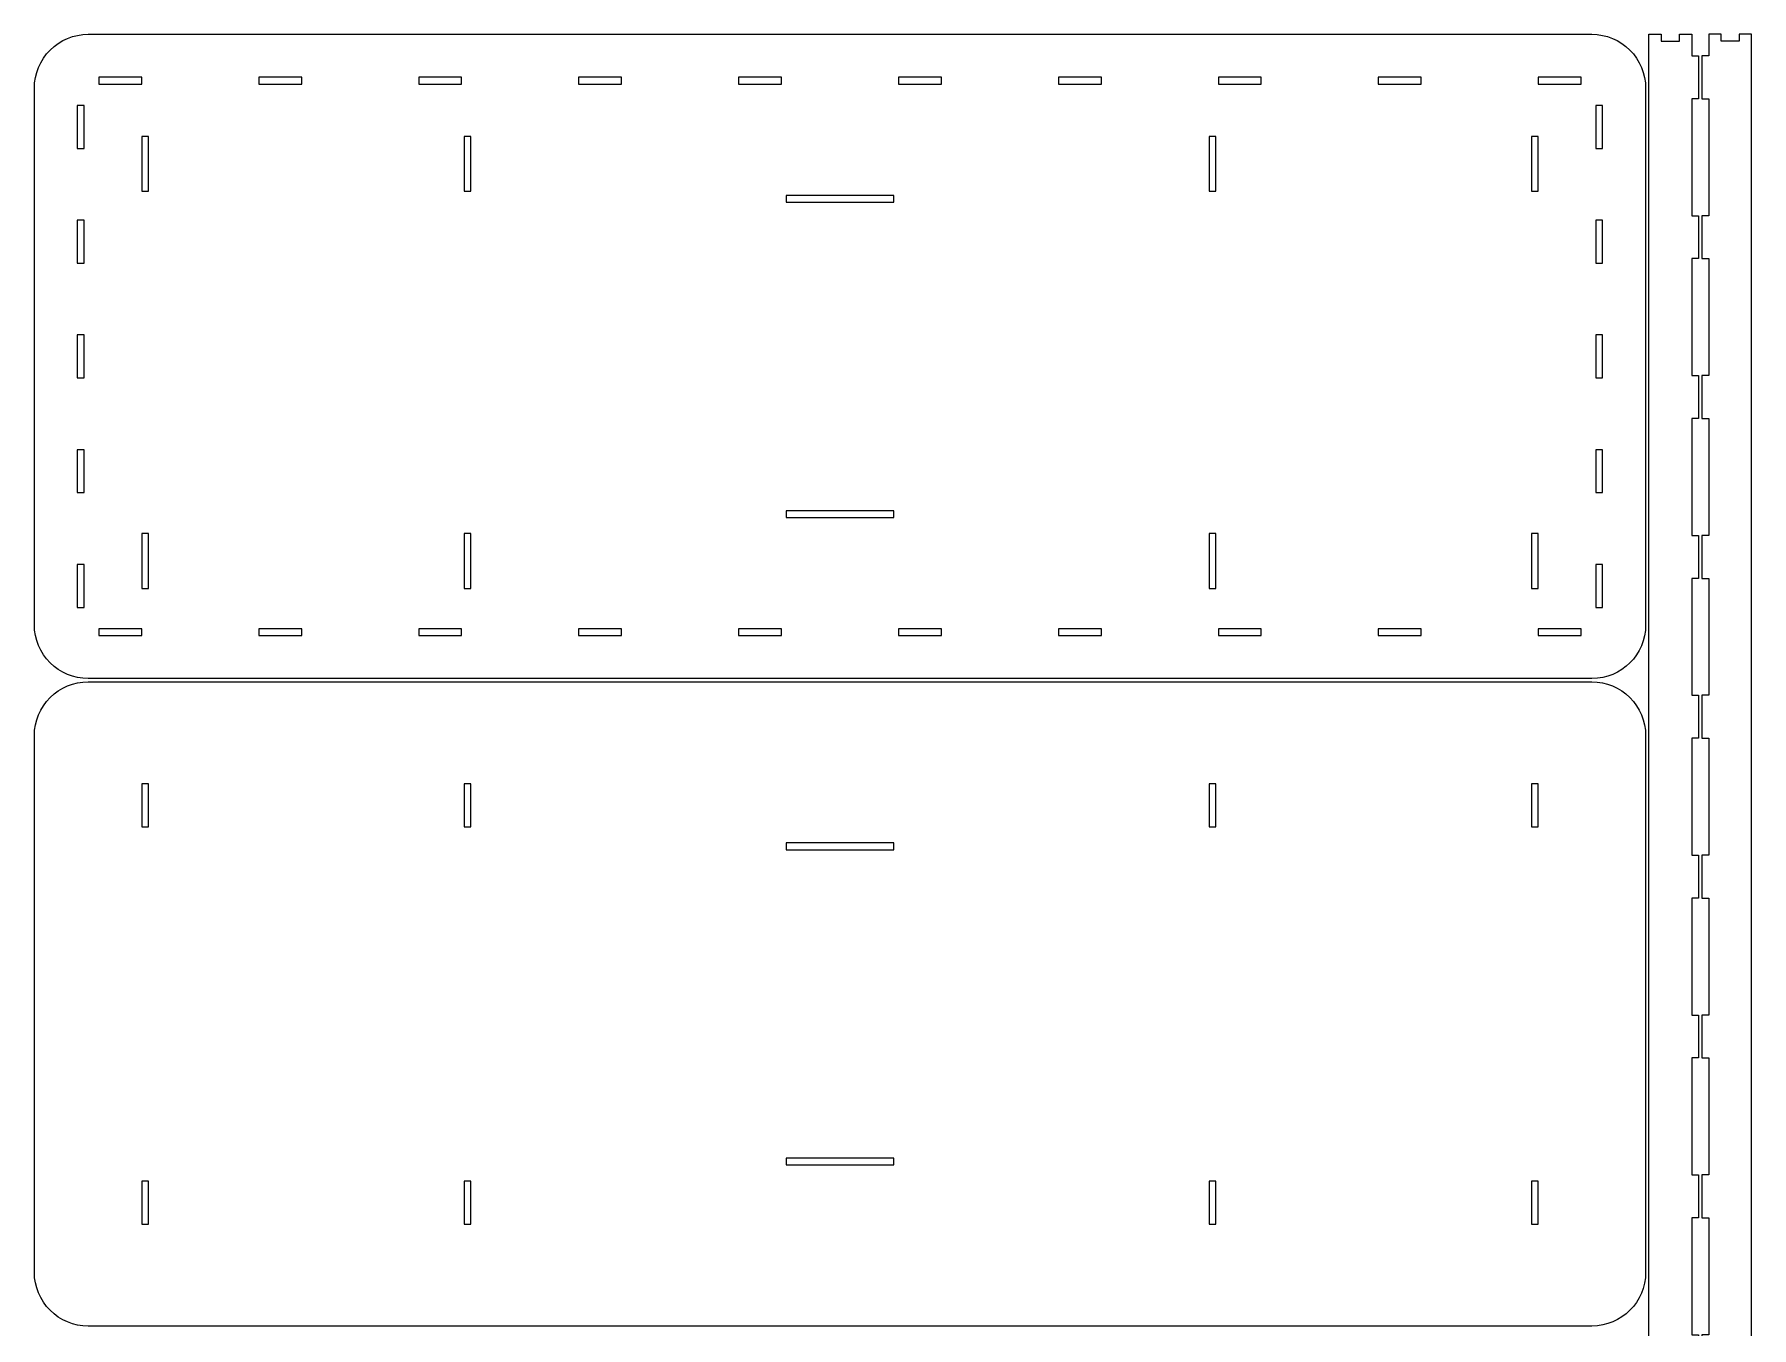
# Model space of a CAD drawing. Header units: millimetres. Extents: x -799 to 799, y -1498 to 1498.
# Drawn here: x -799 to 799, y 294 to 1498 of the extents above; entities that cross this region are included whole.
import ezdxf

# ---------------------------------------------------------------- set-up
doc = ezdxf.new("R2010")
doc.units = ezdxf.units.MM
doc.header["$MEASUREMENT"] = 0
doc.layers.add('Layer 1', color=7, linetype='Continuous')

msp = doc.modelspace()

# ---------------------------------------------------------------- linework, layer by layer
at = {"layer": 'Layer 1', "color": 250, "lineweight": 20}
for points, knots in [([(-749.35, 898.0932), (-749.35, 898.0932), (650.65, 898.0932), (650.65, 898.0932), (650.65, 898.0932), (678.2641, 898.0932), (700.6499, 920.4788), (700.65, 948.0932), (700.65, 948.0932), (700.65, 948.0932), (700.65, 1448.0932), (700.65, 1448.0932), (700.65, 1448.0932), (700.65, 1461.354), (695.3822, 1474.0717), (686.0053, 1483.4485), (686.0053, 1483.4485), (676.6285, 1492.8254), (663.9108, 1498.0932), (650.65, 1498.0932), (650.65, 1498.0932), (650.65, 1498.0932), (-749.35, 1498.0932), (-749.35, 1498.0932), (-749.35, 1498.0932), (-762.6108, 1498.0932), (-775.3285, 1492.8254), (-784.7053, 1483.4485), (-784.7053, 1483.4485), (-794.0822, 1474.0717), (-799.35, 1461.354), (-799.35, 1448.0932), (-799.35, 1448.0932), (-799.35, 1448.0932), (-799.35, 948.0932), (-799.35, 948.0932), (-799.35, 948.0932), (-799.35, 934.8324), (-794.0822, 922.1147), (-784.7053, 912.7379), (-784.7053, 912.7379), (-775.3285, 903.361), (-762.6108, 898.0932), (-749.35, 898.0932)], [0, 0, 0, 0, 0.083333333, 0.083333333, 0.083333333, 0.083333333, 0.166666667, 0.166666667, 0.166666667, 0.166666667, 0.25, 0.25, 0.25, 0.25, 0.333333333, 0.333333333, 0.333333333, 0.333333333, 0.416666667, 0.416666667, 0.416666667, 0.416666667, 0.5, 0.5, 0.5, 0.5, 0.583333333, 0.583333333, 0.583333333, 0.583333333, 0.666666667, 0.666666667, 0.666666667, 0.666666667, 0.75, 0.75, 0.75, 0.75, 0.833333333, 0.833333333, 0.833333333, 0.833333333, 1, 1, 1, 1]), ([(703.65, 1498.0932), (703.65, 1498.0932), (703.65, 78.0932), (703.65, 78.0932), (703.65, 78.0932), (703.65, 78.0932), (715.15, 78.0932), (715.15, 78.0932), (715.15, 78.0932), (715.15, 78.0932), (715.15, 84.4432), (715.15, 84.4432), (715.15, 84.4432), (715.15, 84.4432), (732.15, 84.4432), (732.15, 84.4432), (732.15, 84.4432), (732.15, 84.4432), (732.15, 78.0932), (732.15, 78.0932), (732.15, 78.0932), (732.15, 78.0932), (743.65, 78.0932), (743.65, 78.0932), (743.65, 78.0932), (743.65, 78.0932), (743.65, 98.0932), (743.65, 98.0932), (743.65, 98.0932), (743.65, 98.0932), (750, 98.0932), (750, 98.0932), (750, 98.0932), (750, 98.0932), (750, 138.0932), (750, 138.0932), (750, 138.0932), (750, 138.0932), (743.65, 138.0932), (743.65, 138.0932), (743.65, 138.0932), (743.65, 138.0932), (743.65, 246.9821), (743.65, 246.9821), (743.65, 246.9821), (743.65, 246.9821), (750, 246.9821), (750, 246.9821), (750, 246.9821), (750, 246.9821), (750, 286.9821), (750, 286.9821), (750, 286.9821), (750, 286.9821), (743.65, 286.9821), (743.65, 286.9821), (743.65, 286.9821), (743.65, 286.9821), (743.65, 395.871), (743.65, 395.871), (743.65, 395.871), (743.65, 395.871), (750, 395.871), (750, 395.871), (750, 395.871), (750, 395.871), (750, 435.871), (750, 435.871), (750, 435.871), (750, 435.871), (743.65, 435.871), (743.65, 435.871), (743.65, 435.871), (743.65, 435.871), (743.65, 544.7599), (743.65, 544.7599), (743.65, 544.7599), (743.65, 544.7599), (750, 544.7599), (750, 544.7599), (750, 544.7599), (750, 544.7599), (750, 584.7599), (750, 584.7599), (750, 584.7599), (750, 584.7599), (743.65, 584.7599), (743.65, 584.7599), (743.65, 584.7599), (743.65, 584.7599), (743.65, 693.6488), (743.65, 693.6488), (743.65, 693.6488), (743.65, 693.6488), (750, 693.6488), (750, 693.6488), (750, 693.6488), (750, 693.6488), (750, 733.6488), (750, 733.6488), (750, 733.6488), (750, 733.6488), (743.65, 733.6488), (743.65, 733.6488), (743.65, 733.6488), (743.65, 733.6488), (743.65, 842.5376), (743.65, 842.5376), (743.65, 842.5376), (743.65, 842.5376), (750, 842.5376), (750, 842.5376), (750, 842.5376), (750, 842.5376), (750, 882.5376), (750, 882.5376), (750, 882.5376), (750, 882.5376), (743.65, 882.5376), (743.65, 882.5376), (743.65, 882.5376), (743.65, 882.5376), (743.65, 991.4265), (743.65, 991.4265), (743.65, 991.4265), (743.65, 991.4265), (750, 991.4265), (750, 991.4265), (750, 991.4265), (750, 991.4265), (750, 1031.4265), (750, 1031.4265), (750, 1031.4265), (750, 1031.4265), (743.65, 1031.4265), (743.65, 1031.4265), (743.65, 1031.4265), (743.65, 1031.4265), (743.65, 1140.3154), (743.65, 1140.3154), (743.65, 1140.3154), (743.65, 1140.3154), (750, 1140.3154), (750, 1140.3154), (750, 1140.3154), (750, 1140.3154), (750, 1180.3154), (750, 1180.3154), (750, 1180.3154), (750, 1180.3154), (743.65, 1180.3154), (743.65, 1180.3154), (743.65, 1180.3154), (743.65, 1180.3154), (743.65, 1289.2043), (743.65, 1289.2043), (743.65, 1289.2043), (743.65, 1289.2043), (750, 1289.2043), (750, 1289.2043), (750, 1289.2043), (750, 1289.2043), (750, 1329.2043), (750, 1329.2043), (750, 1329.2043), (750, 1329.2043), (743.65, 1329.2043), (743.65, 1329.2043), (743.65, 1329.2043), (743.65, 1329.2043), (743.65, 1438.0932), (743.65, 1438.0932), (743.65, 1438.0932), (743.65, 1438.0932), (750, 1438.0932), (750, 1438.0932), (750, 1438.0932), (750, 1438.0932), (750, 1478.0932), (750, 1478.0932), (750, 1478.0932), (750, 1478.0932), (743.65, 1478.0932), (743.65, 1478.0932), (743.65, 1478.0932), (743.65, 1478.0932), (743.65, 1498.0932), (743.65, 1498.0932), (743.65, 1498.0932), (743.65, 1498.0932), (732.15, 1498.0932), (732.15, 1498.0932), (732.15, 1498.0932), (732.15, 1498.0932), (732.15, 1491.7432), (732.15, 1491.7432), (732.15, 1491.7432), (732.15, 1491.7432), (715.15, 1491.7432), (715.15, 1491.7432), (715.15, 1491.7432), (715.15, 1491.7432), (715.15, 1498.0932), (715.15, 1498.0932), (715.15, 1498.0932), (715.15, 1498.0932), (703.65, 1498.0932), (703.65, 1498.0932)], [0, 0, 0, 0, 0.018867925, 0.018867925, 0.018867925, 0.018867925, 0.037735849, 0.037735849, 0.037735849, 0.037735849, 0.056603774, 0.056603774, 0.056603774, 0.056603774, 0.075471698, 0.075471698, 0.075471698, 0.075471698, 0.094339623, 0.094339623, 0.094339623, 0.094339623, 0.113207547, 0.113207547, 0.113207547, 0.113207547, 0.132075472, 0.132075472, 0.132075472, 0.132075472, 0.150943396, 0.150943396, 0.150943396, 0.150943396, 0.169811321, 0.169811321, 0.169811321, 0.169811321, 0.188679245, 0.188679245, 0.188679245, 0.188679245, 0.20754717, 0.20754717, 0.20754717, 0.20754717, 0.226415094, 0.226415094, 0.226415094, 0.226415094, 0.245283019, 0.245283019, 0.245283019, 0.245283019, 0.264150943, 0.264150943, 0.264150943, 0.264150943, 0.283018868, 0.283018868, 0.283018868, 0.283018868, 0.301886792, 0.301886792, 0.301886792, 0.301886792, 0.320754717, 0.320754717, 0.320754717, 0.320754717, 0.339622642, 0.339622642, 0.339622642, 0.339622642, 0.358490566, 0.358490566, 0.358490566, 0.358490566, 0.377358491, 0.377358491, 0.377358491, 0.377358491, 0.396226415, 0.396226415, 0.396226415, 0.396226415, 0.41509434, 0.41509434, 0.41509434, 0.41509434, 0.433962264, 0.433962264, 0.433962264, 0.433962264, 0.452830189, 0.452830189, 0.452830189, 0.452830189, 0.471698113, 0.471698113, 0.471698113, 0.471698113, 0.490566038, 0.490566038, 0.490566038, 0.490566038, 0.509433962, 0.509433962, 0.509433962, 0.509433962, 0.528301887, 0.528301887, 0.528301887, 0.528301887, 0.547169811, 0.547169811, 0.547169811, 0.547169811, 0.566037736, 0.566037736, 0.566037736, 0.566037736, 0.58490566, 0.58490566, 0.58490566, 0.58490566, 0.603773585, 0.603773585, 0.603773585, 0.603773585, 0.622641509, 0.622641509, 0.622641509, 0.622641509, 0.641509434, 0.641509434, 0.641509434, 0.641509434, 0.660377358, 0.660377358, 0.660377358, 0.660377358, 0.679245283, 0.679245283, 0.679245283, 0.679245283, 0.698113208, 0.698113208, 0.698113208, 0.698113208, 0.716981132, 0.716981132, 0.716981132, 0.716981132, 0.735849057, 0.735849057, 0.735849057, 0.735849057, 0.754716981, 0.754716981, 0.754716981, 0.754716981, 0.773584906, 0.773584906, 0.773584906, 0.773584906, 0.79245283, 0.79245283, 0.79245283, 0.79245283, 0.811320755, 0.811320755, 0.811320755, 0.811320755, 0.830188679, 0.830188679, 0.830188679, 0.830188679, 0.849056604, 0.849056604, 0.849056604, 0.849056604, 0.867924528, 0.867924528, 0.867924528, 0.867924528, 0.886792453, 0.886792453, 0.886792453, 0.886792453, 0.905660377, 0.905660377, 0.905660377, 0.905660377, 0.924528302, 0.924528302, 0.924528302, 0.924528302, 0.943396226, 0.943396226, 0.943396226, 0.943396226, 0.962264151, 0.962264151, 0.962264151, 0.962264151, 1, 1, 1, 1]), ([(799.35, 1498.0932), (799.35, 1498.0932), (799.35, 78.0932), (799.35, 78.0932), (799.35, 78.0932), (799.35, 78.0932), (787.85, 78.0932), (787.85, 78.0932), (787.85, 78.0932), (787.85, 78.0932), (787.85, 84.4432), (787.85, 84.4432), (787.85, 84.4432), (787.85, 84.4432), (770.85, 84.4432), (770.85, 84.4432), (770.85, 84.4432), (770.85, 84.4432), (770.85, 78.0932), (770.85, 78.0932), (770.85, 78.0932), (770.85, 78.0932), (759.35, 78.0932), (759.35, 78.0932), (759.35, 78.0932), (759.35, 78.0932), (759.35, 98.0932), (759.35, 98.0932), (759.35, 98.0932), (759.35, 98.0932), (753, 98.0932), (753, 98.0932), (753, 98.0932), (753, 98.0932), (753, 138.0932), (753, 138.0932), (753, 138.0932), (753, 138.0932), (759.35, 138.0932), (759.35, 138.0932), (759.35, 138.0932), (759.35, 138.0932), (759.35, 246.9821), (759.35, 246.9821), (759.35, 246.9821), (759.35, 246.9821), (753, 246.9821), (753, 246.9821), (753, 246.9821), (753, 246.9821), (753, 286.9821), (753, 286.9821), (753, 286.9821), (753, 286.9821), (759.35, 286.9821), (759.35, 286.9821), (759.35, 286.9821), (759.35, 286.9821), (759.35, 395.871), (759.35, 395.871), (759.35, 395.871), (759.35, 395.871), (753, 395.871), (753, 395.871), (753, 395.871), (753, 395.871), (753, 435.871), (753, 435.871), (753, 435.871), (753, 435.871), (759.35, 435.871), (759.35, 435.871), (759.35, 435.871), (759.35, 435.871), (759.35, 544.7599), (759.35, 544.7599), (759.35, 544.7599), (759.35, 544.7599), (753, 544.7599), (753, 544.7599), (753, 544.7599), (753, 544.7599), (753, 584.7599), (753, 584.7599), (753, 584.7599), (753, 584.7599), (759.35, 584.7599), (759.35, 584.7599), (759.35, 584.7599), (759.35, 584.7599), (759.35, 693.6488), (759.35, 693.6488), (759.35, 693.6488), (759.35, 693.6488), (753, 693.6488), (753, 693.6488), (753, 693.6488), (753, 693.6488), (753, 733.6488), (753, 733.6488), (753, 733.6488), (753, 733.6488), (759.35, 733.6488), (759.35, 733.6488), (759.35, 733.6488), (759.35, 733.6488), (759.35, 842.5376), (759.35, 842.5376), (759.35, 842.5376), (759.35, 842.5376), (753, 842.5376), (753, 842.5376), (753, 842.5376), (753, 842.5376), (753, 882.5376), (753, 882.5376), (753, 882.5376), (753, 882.5376), (759.35, 882.5376), (759.35, 882.5376), (759.35, 882.5376), (759.35, 882.5376), (759.35, 991.4265), (759.35, 991.4265), (759.35, 991.4265), (759.35, 991.4265), (753, 991.4265), (753, 991.4265), (753, 991.4265), (753, 991.4265), (753, 1031.4265), (753, 1031.4265), (753, 1031.4265), (753, 1031.4265), (759.35, 1031.4265), (759.35, 1031.4265), (759.35, 1031.4265), (759.35, 1031.4265), (759.35, 1140.3154), (759.35, 1140.3154), (759.35, 1140.3154), (759.35, 1140.3154), (753, 1140.3154), (753, 1140.3154), (753, 1140.3154), (753, 1140.3154), (753, 1180.3154), (753, 1180.3154), (753, 1180.3154), (753, 1180.3154), (759.35, 1180.3154), (759.35, 1180.3154), (759.35, 1180.3154), (759.35, 1180.3154), (759.35, 1289.2043), (759.35, 1289.2043), (759.35, 1289.2043), (759.35, 1289.2043), (753, 1289.2043), (753, 1289.2043), (753, 1289.2043), (753, 1289.2043), (753, 1329.2043), (753, 1329.2043), (753, 1329.2043), (753, 1329.2043), (759.35, 1329.2043), (759.35, 1329.2043), (759.35, 1329.2043), (759.35, 1329.2043), (759.35, 1438.0932), (759.35, 1438.0932), (759.35, 1438.0932), (759.35, 1438.0932), (753, 1438.0932), (753, 1438.0932), (753, 1438.0932), (753, 1438.0932), (753, 1478.0932), (753, 1478.0932), (753, 1478.0932), (753, 1478.0932), (759.35, 1478.0932), (759.35, 1478.0932), (759.35, 1478.0932), (759.35, 1478.0932), (759.35, 1498.0932), (759.35, 1498.0932), (759.35, 1498.0932), (759.35, 1498.0932), (770.85, 1498.0932), (770.85, 1498.0932), (770.85, 1498.0932), (770.85, 1498.0932), (770.85, 1491.7432), (770.85, 1491.7432), (770.85, 1491.7432), (770.85, 1491.7432), (787.85, 1491.7432), (787.85, 1491.7432), (787.85, 1491.7432), (787.85, 1491.7432), (787.85, 1498.0932), (787.85, 1498.0932), (787.85, 1498.0932), (787.85, 1498.0932), (799.35, 1498.0932), (799.35, 1498.0932)], [0, 0, 0, 0, 0.018867925, 0.018867925, 0.018867925, 0.018867925, 0.037735849, 0.037735849, 0.037735849, 0.037735849, 0.056603774, 0.056603774, 0.056603774, 0.056603774, 0.075471698, 0.075471698, 0.075471698, 0.075471698, 0.094339623, 0.094339623, 0.094339623, 0.094339623, 0.113207547, 0.113207547, 0.113207547, 0.113207547, 0.132075472, 0.132075472, 0.132075472, 0.132075472, 0.150943396, 0.150943396, 0.150943396, 0.150943396, 0.169811321, 0.169811321, 0.169811321, 0.169811321, 0.188679245, 0.188679245, 0.188679245, 0.188679245, 0.20754717, 0.20754717, 0.20754717, 0.20754717, 0.226415094, 0.226415094, 0.226415094, 0.226415094, 0.245283019, 0.245283019, 0.245283019, 0.245283019, 0.264150943, 0.264150943, 0.264150943, 0.264150943, 0.283018868, 0.283018868, 0.283018868, 0.283018868, 0.301886792, 0.301886792, 0.301886792, 0.301886792, 0.320754717, 0.320754717, 0.320754717, 0.320754717, 0.339622642, 0.339622642, 0.339622642, 0.339622642, 0.358490566, 0.358490566, 0.358490566, 0.358490566, 0.377358491, 0.377358491, 0.377358491, 0.377358491, 0.396226415, 0.396226415, 0.396226415, 0.396226415, 0.41509434, 0.41509434, 0.41509434, 0.41509434, 0.433962264, 0.433962264, 0.433962264, 0.433962264, 0.452830189, 0.452830189, 0.452830189, 0.452830189, 0.471698113, 0.471698113, 0.471698113, 0.471698113, 0.490566038, 0.490566038, 0.490566038, 0.490566038, 0.509433962, 0.509433962, 0.509433962, 0.509433962, 0.528301887, 0.528301887, 0.528301887, 0.528301887, 0.547169811, 0.547169811, 0.547169811, 0.547169811, 0.566037736, 0.566037736, 0.566037736, 0.566037736, 0.58490566, 0.58490566, 0.58490566, 0.58490566, 0.603773585, 0.603773585, 0.603773585, 0.603773585, 0.622641509, 0.622641509, 0.622641509, 0.622641509, 0.641509434, 0.641509434, 0.641509434, 0.641509434, 0.660377358, 0.660377358, 0.660377358, 0.660377358, 0.679245283, 0.679245283, 0.679245283, 0.679245283, 0.698113208, 0.698113208, 0.698113208, 0.698113208, 0.716981132, 0.716981132, 0.716981132, 0.716981132, 0.735849057, 0.735849057, 0.735849057, 0.735849057, 0.754716981, 0.754716981, 0.754716981, 0.754716981, 0.773584906, 0.773584906, 0.773584906, 0.773584906, 0.79245283, 0.79245283, 0.79245283, 0.79245283, 0.811320755, 0.811320755, 0.811320755, 0.811320755, 0.830188679, 0.830188679, 0.830188679, 0.830188679, 0.849056604, 0.849056604, 0.849056604, 0.849056604, 0.867924528, 0.867924528, 0.867924528, 0.867924528, 0.886792453, 0.886792453, 0.886792453, 0.886792453, 0.905660377, 0.905660377, 0.905660377, 0.905660377, 0.924528302, 0.924528302, 0.924528302, 0.924528302, 0.943396226, 0.943396226, 0.943396226, 0.943396226, 0.962264151, 0.962264151, 0.962264151, 0.962264151, 1, 1, 1, 1]), ([(-699.35, 1451.7432), (-699.35, 1451.7432), (-739.35, 1451.7432), (-739.35, 1451.7432), (-739.35, 1451.7432), (-739.35, 1451.7432), (-739.35, 1458.0932), (-739.35, 1458.0932), (-739.35, 1458.0932), (-739.35, 1458.0932), (-699.35, 1458.0932), (-699.35, 1458.0932), (-699.35, 1458.0932), (-699.35, 1458.0932), (-699.35, 1451.7432), (-699.35, 1451.7432)], [0, 0, 0, 0, 0.2, 0.2, 0.2, 0.2, 0.4, 0.4, 0.4, 0.4, 0.6, 0.6, 0.6, 0.6, 1, 1, 1, 1]), ([(-550.4611, 1451.7432), (-550.4611, 1451.7432), (-590.4611, 1451.7432), (-590.4611, 1451.7432), (-590.4611, 1451.7432), (-590.4611, 1451.7432), (-590.4611, 1458.0932), (-590.4611, 1458.0932), (-590.4611, 1458.0932), (-590.4611, 1458.0932), (-550.4611, 1458.0932), (-550.4611, 1458.0932), (-550.4611, 1458.0932), (-550.4611, 1458.0932), (-550.4611, 1451.7432), (-550.4611, 1451.7432)], [0, 0, 0, 0, 0.2, 0.2, 0.2, 0.2, 0.4, 0.4, 0.4, 0.4, 0.6, 0.6, 0.6, 0.6, 1, 1, 1, 1]), ([(-401.5722, 1451.7432), (-401.5722, 1451.7432), (-441.5722, 1451.7432), (-441.5722, 1451.7432), (-441.5722, 1451.7432), (-441.5722, 1451.7432), (-441.5722, 1458.0932), (-441.5722, 1458.0932), (-441.5722, 1458.0932), (-441.5722, 1458.0932), (-401.5722, 1458.0932), (-401.5722, 1458.0932), (-401.5722, 1458.0932), (-401.5722, 1458.0932), (-401.5722, 1451.7432), (-401.5722, 1451.7432)], [0, 0, 0, 0, 0.2, 0.2, 0.2, 0.2, 0.4, 0.4, 0.4, 0.4, 0.6, 0.6, 0.6, 0.6, 1, 1, 1, 1]), ([(-252.6833, 1451.7432), (-252.6833, 1451.7432), (-292.6833, 1451.7432), (-292.6833, 1451.7432), (-292.6833, 1451.7432), (-292.6833, 1451.7432), (-292.6833, 1458.0932), (-292.6833, 1458.0932), (-292.6833, 1458.0932), (-292.6833, 1458.0932), (-252.6833, 1458.0932), (-252.6833, 1458.0932), (-252.6833, 1458.0932), (-252.6833, 1458.0932), (-252.6833, 1451.7432), (-252.6833, 1451.7432)], [0, 0, 0, 0, 0.2, 0.2, 0.2, 0.2, 0.4, 0.4, 0.4, 0.4, 0.6, 0.6, 0.6, 0.6, 1, 1, 1, 1]), ([(-103.7944, 1451.7432), (-103.7944, 1451.7432), (-143.7944, 1451.7432), (-143.7944, 1451.7432), (-143.7944, 1451.7432), (-143.7944, 1451.7432), (-143.7944, 1458.0932), (-143.7944, 1458.0932), (-143.7944, 1458.0932), (-143.7944, 1458.0932), (-103.7944, 1458.0932), (-103.7944, 1458.0932), (-103.7944, 1458.0932), (-103.7944, 1458.0932), (-103.7944, 1451.7432), (-103.7944, 1451.7432)], [0, 0, 0, 0, 0.2, 0.2, 0.2, 0.2, 0.4, 0.4, 0.4, 0.4, 0.6, 0.6, 0.6, 0.6, 1, 1, 1, 1]), ([(45.0944, 1451.7432), (45.0944, 1451.7432), (5.0944, 1451.7432), (5.0944, 1451.7432), (5.0944, 1451.7432), (5.0944, 1451.7432), (5.0944, 1458.0932), (5.0944, 1458.0932), (5.0944, 1458.0932), (5.0944, 1458.0932), (45.0944, 1458.0932), (45.0944, 1458.0932), (45.0944, 1458.0932), (45.0944, 1458.0932), (45.0944, 1451.7432), (45.0944, 1451.7432)], [0, 0, 0, 0, 0.2, 0.2, 0.2, 0.2, 0.4, 0.4, 0.4, 0.4, 0.6, 0.6, 0.6, 0.6, 1, 1, 1, 1]), ([(193.9833, 1451.7432), (193.9833, 1451.7432), (153.9833, 1451.7432), (153.9833, 1451.7432), (153.9833, 1451.7432), (153.9833, 1451.7432), (153.9833, 1458.0932), (153.9833, 1458.0932), (153.9833, 1458.0932), (153.9833, 1458.0932), (193.9833, 1458.0932), (193.9833, 1458.0932), (193.9833, 1458.0932), (193.9833, 1458.0932), (193.9833, 1451.7432), (193.9833, 1451.7432)], [0, 0, 0, 0, 0.2, 0.2, 0.2, 0.2, 0.4, 0.4, 0.4, 0.4, 0.6, 0.6, 0.6, 0.6, 1, 1, 1, 1]), ([(342.8722, 1451.7432), (342.8722, 1451.7432), (302.8722, 1451.7432), (302.8722, 1451.7432), (302.8722, 1451.7432), (302.8722, 1451.7432), (302.8722, 1458.0932), (302.8722, 1458.0932), (302.8722, 1458.0932), (302.8722, 1458.0932), (342.8722, 1458.0932), (342.8722, 1458.0932), (342.8722, 1458.0932), (342.8722, 1458.0932), (342.8722, 1451.7432), (342.8722, 1451.7432)], [0, 0, 0, 0, 0.2, 0.2, 0.2, 0.2, 0.4, 0.4, 0.4, 0.4, 0.6, 0.6, 0.6, 0.6, 1, 1, 1, 1]), ([(491.7611, 1451.7432), (491.7611, 1451.7432), (451.7611, 1451.7432), (451.7611, 1451.7432), (451.7611, 1451.7432), (451.7611, 1451.7432), (451.7611, 1458.0932), (451.7611, 1458.0932), (451.7611, 1458.0932), (451.7611, 1458.0932), (491.7611, 1458.0932), (491.7611, 1458.0932), (491.7611, 1458.0932), (491.7611, 1458.0932), (491.7611, 1451.7432), (491.7611, 1451.7432)], [0, 0, 0, 0, 0.2, 0.2, 0.2, 0.2, 0.4, 0.4, 0.4, 0.4, 0.6, 0.6, 0.6, 0.6, 1, 1, 1, 1]), ([(640.65, 1451.7432), (640.65, 1451.7432), (600.65, 1451.7432), (600.65, 1451.7432), (600.65, 1451.7432), (600.65, 1451.7432), (600.65, 1458.0932), (600.65, 1458.0932), (600.65, 1458.0932), (600.65, 1458.0932), (640.65, 1458.0932), (640.65, 1458.0932), (640.65, 1458.0932), (640.65, 1458.0932), (640.65, 1451.7432), (640.65, 1451.7432)], [0, 0, 0, 0, 0.2, 0.2, 0.2, 0.2, 0.4, 0.4, 0.4, 0.4, 0.6, 0.6, 0.6, 0.6, 1, 1, 1, 1]), ([(-753, 1431.7432), (-753, 1431.7432), (-753, 1391.7432), (-753, 1391.7432), (-753, 1391.7432), (-753, 1391.7432), (-759.35, 1391.7432), (-759.35, 1391.7432), (-759.35, 1391.7432), (-759.35, 1391.7432), (-759.35, 1431.7432), (-759.35, 1431.7432), (-759.35, 1431.7432), (-759.35, 1431.7432), (-753, 1431.7432), (-753, 1431.7432)], [0, 0, 0, 0, 0.2, 0.2, 0.2, 0.2, 0.4, 0.4, 0.4, 0.4, 0.6, 0.6, 0.6, 0.6, 1, 1, 1, 1]), ([(660.65, 1391.7432), (660.65, 1391.7432), (654.3, 1391.7432), (654.3, 1391.7432), (654.3, 1391.7432), (654.3, 1391.7432), (654.3, 1431.7432), (654.3, 1431.7432), (654.3, 1431.7432), (654.3, 1431.7432), (660.65, 1431.7432), (660.65, 1431.7432), (660.65, 1431.7432), (660.65, 1431.7432), (660.65, 1391.7432), (660.65, 1391.7432)], [0, 0, 0, 0, 0.2, 0.2, 0.2, 0.2, 0.4, 0.4, 0.4, 0.4, 0.6, 0.6, 0.6, 0.6, 1, 1, 1, 1]), ([(-693, 1403.0932), (-693, 1403.0932), (-693, 1352.0932), (-693, 1352.0932), (-693, 1352.0932), (-693, 1352.0932), (-699.35, 1352.0932), (-699.35, 1352.0932), (-699.35, 1352.0932), (-699.35, 1352.0932), (-699.35, 1403.0932), (-699.35, 1403.0932), (-699.35, 1403.0932), (-699.35, 1403.0932), (-693, 1403.0932), (-693, 1403.0932)], [0, 0, 0, 0, 0.2, 0.2, 0.2, 0.2, 0.4, 0.4, 0.4, 0.4, 0.6, 0.6, 0.6, 0.6, 1, 1, 1, 1]), ([(-393, 1403.0932), (-393, 1403.0932), (-393, 1352.0932), (-393, 1352.0932), (-393, 1352.0932), (-393, 1352.0932), (-399.35, 1352.0932), (-399.35, 1352.0932), (-399.35, 1352.0932), (-399.35, 1352.0932), (-399.35, 1403.0932), (-399.35, 1403.0932), (-399.35, 1403.0932), (-399.35, 1403.0932), (-393, 1403.0932), (-393, 1403.0932)], [0, 0, 0, 0, 0.2, 0.2, 0.2, 0.2, 0.4, 0.4, 0.4, 0.4, 0.6, 0.6, 0.6, 0.6, 1, 1, 1, 1]), ([(294.3, 1352.0932), (294.3, 1352.0932), (294.3, 1403.0932), (294.3, 1403.0932), (294.3, 1403.0932), (294.3, 1403.0932), (300.65, 1403.0932), (300.65, 1403.0932), (300.65, 1403.0932), (300.65, 1403.0932), (300.65, 1352.0932), (300.65, 1352.0932), (300.65, 1352.0932), (300.65, 1352.0932), (294.3, 1352.0932), (294.3, 1352.0932)], [0, 0, 0, 0, 0.2, 0.2, 0.2, 0.2, 0.4, 0.4, 0.4, 0.4, 0.6, 0.6, 0.6, 0.6, 1, 1, 1, 1]), ([(594.3, 1352.0932), (594.3, 1352.0932), (594.3, 1403.0932), (594.3, 1403.0932), (594.3, 1403.0932), (594.3, 1403.0932), (600.65, 1403.0932), (600.65, 1403.0932), (600.65, 1403.0932), (600.65, 1403.0932), (600.65, 1352.0932), (600.65, 1352.0932), (600.65, 1352.0932), (600.65, 1352.0932), (594.3, 1352.0932), (594.3, 1352.0932)], [0, 0, 0, 0, 0.2, 0.2, 0.2, 0.2, 0.4, 0.4, 0.4, 0.4, 0.6, 0.6, 0.6, 0.6, 1, 1, 1, 1]), ([(0.65, 1341.7432), (0.65, 1341.7432), (-99.35, 1341.7432), (-99.35, 1341.7432), (-99.35, 1341.7432), (-99.35, 1341.7432), (-99.35, 1348.0932), (-99.35, 1348.0932), (-99.35, 1348.0932), (-99.35, 1348.0932), (0.65, 1348.0932), (0.65, 1348.0932), (0.65, 1348.0932), (0.65, 1348.0932), (0.65, 1341.7432), (0.65, 1341.7432)], [0, 0, 0, 0, 0.2, 0.2, 0.2, 0.2, 0.4, 0.4, 0.4, 0.4, 0.6, 0.6, 0.6, 0.6, 1, 1, 1, 1]), ([(-753, 1324.9182), (-753, 1324.9182), (-753, 1284.9182), (-753, 1284.9182), (-753, 1284.9182), (-753, 1284.9182), (-759.35, 1284.9182), (-759.35, 1284.9182), (-759.35, 1284.9182), (-759.35, 1284.9182), (-759.35, 1324.9182), (-759.35, 1324.9182), (-759.35, 1324.9182), (-759.35, 1324.9182), (-753, 1324.9182), (-753, 1324.9182)], [0, 0, 0, 0, 0.2, 0.2, 0.2, 0.2, 0.4, 0.4, 0.4, 0.4, 0.6, 0.6, 0.6, 0.6, 1, 1, 1, 1]), ([(660.65, 1284.9182), (660.65, 1284.9182), (654.3, 1284.9182), (654.3, 1284.9182), (654.3, 1284.9182), (654.3, 1284.9182), (654.3, 1324.9182), (654.3, 1324.9182), (654.3, 1324.9182), (654.3, 1324.9182), (660.65, 1324.9182), (660.65, 1324.9182), (660.65, 1324.9182), (660.65, 1324.9182), (660.65, 1284.9182), (660.65, 1284.9182)], [0, 0, 0, 0, 0.2, 0.2, 0.2, 0.2, 0.4, 0.4, 0.4, 0.4, 0.6, 0.6, 0.6, 0.6, 1, 1, 1, 1]), ([(-753, 1218.0932), (-753, 1218.0932), (-753, 1178.0932), (-753, 1178.0932), (-753, 1178.0932), (-753, 1178.0932), (-759.35, 1178.0932), (-759.35, 1178.0932), (-759.35, 1178.0932), (-759.35, 1178.0932), (-759.35, 1218.0932), (-759.35, 1218.0932), (-759.35, 1218.0932), (-759.35, 1218.0932), (-753, 1218.0932), (-753, 1218.0932)], [0, 0, 0, 0, 0.2, 0.2, 0.2, 0.2, 0.4, 0.4, 0.4, 0.4, 0.6, 0.6, 0.6, 0.6, 1, 1, 1, 1]), ([(660.65, 1178.0932), (660.65, 1178.0932), (654.3, 1178.0932), (654.3, 1178.0932), (654.3, 1178.0932), (654.3, 1178.0932), (654.3, 1218.0932), (654.3, 1218.0932), (654.3, 1218.0932), (654.3, 1218.0932), (660.65, 1218.0932), (660.65, 1218.0932), (660.65, 1218.0932), (660.65, 1218.0932), (660.65, 1178.0932), (660.65, 1178.0932)], [0, 0, 0, 0, 0.2, 0.2, 0.2, 0.2, 0.4, 0.4, 0.4, 0.4, 0.6, 0.6, 0.6, 0.6, 1, 1, 1, 1]), ([(-753, 1111.2682), (-753, 1111.2682), (-753, 1071.2682), (-753, 1071.2682), (-753, 1071.2682), (-753, 1071.2682), (-759.35, 1071.2682), (-759.35, 1071.2682), (-759.35, 1071.2682), (-759.35, 1071.2682), (-759.35, 1111.2682), (-759.35, 1111.2682), (-759.35, 1111.2682), (-759.35, 1111.2682), (-753, 1111.2682), (-753, 1111.2682)], [0, 0, 0, 0, 0.2, 0.2, 0.2, 0.2, 0.4, 0.4, 0.4, 0.4, 0.6, 0.6, 0.6, 0.6, 1, 1, 1, 1]), ([(660.65, 1071.2682), (660.65, 1071.2682), (654.3, 1071.2682), (654.3, 1071.2682), (654.3, 1071.2682), (654.3, 1071.2682), (654.3, 1111.2682), (654.3, 1111.2682), (654.3, 1111.2682), (654.3, 1111.2682), (660.65, 1111.2682), (660.65, 1111.2682), (660.65, 1111.2682), (660.65, 1111.2682), (660.65, 1071.2682), (660.65, 1071.2682)], [0, 0, 0, 0, 0.2, 0.2, 0.2, 0.2, 0.4, 0.4, 0.4, 0.4, 0.6, 0.6, 0.6, 0.6, 1, 1, 1, 1]), ([(-99.35, 1048.0932), (-99.35, 1048.0932), (-99.35, 1054.4432), (-99.35, 1054.4432), (-99.35, 1054.4432), (-99.35, 1054.4432), (0.65, 1054.4432), (0.65, 1054.4432), (0.65, 1054.4432), (0.65, 1054.4432), (0.65, 1048.0932), (0.65, 1048.0932), (0.65, 1048.0932), (0.65, 1048.0932), (-99.35, 1048.0932), (-99.35, 1048.0932)], [0, 0, 0, 0, 0.2, 0.2, 0.2, 0.2, 0.4, 0.4, 0.4, 0.4, 0.6, 0.6, 0.6, 0.6, 1, 1, 1, 1]), ([(-693, 1033.0932), (-693, 1033.0932), (-693, 982.0932), (-693, 982.0932), (-693, 982.0932), (-693, 982.0932), (-699.35, 982.0932), (-699.35, 982.0932), (-699.35, 982.0932), (-699.35, 982.0932), (-699.35, 1033.0932), (-699.35, 1033.0932), (-699.35, 1033.0932), (-699.35, 1033.0932), (-693, 1033.0932), (-693, 1033.0932)], [0, 0, 0, 0, 0.2, 0.2, 0.2, 0.2, 0.4, 0.4, 0.4, 0.4, 0.6, 0.6, 0.6, 0.6, 1, 1, 1, 1]), ([(-393, 1033.0932), (-393, 1033.0932), (-393, 982.0932), (-393, 982.0932), (-393, 982.0932), (-393, 982.0932), (-399.35, 982.0932), (-399.35, 982.0932), (-399.35, 982.0932), (-399.35, 982.0932), (-399.35, 1033.0932), (-399.35, 1033.0932), (-399.35, 1033.0932), (-399.35, 1033.0932), (-393, 1033.0932), (-393, 1033.0932)], [0, 0, 0, 0, 0.2, 0.2, 0.2, 0.2, 0.4, 0.4, 0.4, 0.4, 0.6, 0.6, 0.6, 0.6, 1, 1, 1, 1]), ([(294.3, 1033.0932), (294.3, 1033.0932), (300.65, 1033.0932), (300.65, 1033.0932), (300.65, 1033.0932), (300.65, 1033.0932), (300.65, 982.0932), (300.65, 982.0932), (300.65, 982.0932), (300.65, 982.0932), (294.3, 982.0932), (294.3, 982.0932), (294.3, 982.0932), (294.3, 982.0932), (294.3, 1033.0932), (294.3, 1033.0932)], [0, 0, 0, 0, 0.2, 0.2, 0.2, 0.2, 0.4, 0.4, 0.4, 0.4, 0.6, 0.6, 0.6, 0.6, 1, 1, 1, 1]), ([(594.3, 1033.0932), (594.3, 1033.0932), (600.65, 1033.0932), (600.65, 1033.0932), (600.65, 1033.0932), (600.65, 1033.0932), (600.65, 982.0932), (600.65, 982.0932), (600.65, 982.0932), (600.65, 982.0932), (594.3, 982.0932), (594.3, 982.0932), (594.3, 982.0932), (594.3, 982.0932), (594.3, 1033.0932), (594.3, 1033.0932)], [0, 0, 0, 0, 0.2, 0.2, 0.2, 0.2, 0.4, 0.4, 0.4, 0.4, 0.6, 0.6, 0.6, 0.6, 1, 1, 1, 1]), ([(-753, 1004.4432), (-753, 1004.4432), (-753, 964.4432), (-753, 964.4432), (-753, 964.4432), (-753, 964.4432), (-759.35, 964.4432), (-759.35, 964.4432), (-759.35, 964.4432), (-759.35, 964.4432), (-759.35, 1004.4432), (-759.35, 1004.4432), (-759.35, 1004.4432), (-759.35, 1004.4432), (-753, 1004.4432), (-753, 1004.4432)], [0, 0, 0, 0, 0.2, 0.2, 0.2, 0.2, 0.4, 0.4, 0.4, 0.4, 0.6, 0.6, 0.6, 0.6, 1, 1, 1, 1]), ([(654.3, 964.4432), (654.3, 964.4432), (654.3, 1004.4432), (654.3, 1004.4432), (654.3, 1004.4432), (654.3, 1004.4432), (660.65, 1004.4432), (660.65, 1004.4432), (660.65, 1004.4432), (660.65, 1004.4432), (660.65, 964.4432), (660.65, 964.4432), (660.65, 964.4432), (660.65, 964.4432), (654.3, 964.4432), (654.3, 964.4432)], [0, 0, 0, 0, 0.2, 0.2, 0.2, 0.2, 0.4, 0.4, 0.4, 0.4, 0.6, 0.6, 0.6, 0.6, 1, 1, 1, 1]), ([(-699.35, 944.4432), (-699.35, 944.4432), (-699.35, 938.0932), (-699.35, 938.0932), (-699.35, 938.0932), (-699.35, 938.0932), (-739.35, 938.0932), (-739.35, 938.0932), (-739.35, 938.0932), (-739.35, 938.0932), (-739.35, 944.4432), (-739.35, 944.4432), (-739.35, 944.4432), (-739.35, 944.4432), (-699.35, 944.4432), (-699.35, 944.4432)], [0, 0, 0, 0, 0.2, 0.2, 0.2, 0.2, 0.4, 0.4, 0.4, 0.4, 0.6, 0.6, 0.6, 0.6, 1, 1, 1, 1]), ([(-550.4611, 944.4432), (-550.4611, 944.4432), (-550.4611, 938.0932), (-550.4611, 938.0932), (-550.4611, 938.0932), (-550.4611, 938.0932), (-590.4611, 938.0932), (-590.4611, 938.0932), (-590.4611, 938.0932), (-590.4611, 938.0932), (-590.4611, 944.4432), (-590.4611, 944.4432), (-590.4611, 944.4432), (-590.4611, 944.4432), (-550.4611, 944.4432), (-550.4611, 944.4432)], [0, 0, 0, 0, 0.2, 0.2, 0.2, 0.2, 0.4, 0.4, 0.4, 0.4, 0.6, 0.6, 0.6, 0.6, 1, 1, 1, 1]), ([(-441.5722, 944.4432), (-441.5722, 944.4432), (-401.5722, 944.4432), (-401.5722, 944.4432), (-401.5722, 944.4432), (-401.5722, 944.4432), (-401.5722, 938.0932), (-401.5722, 938.0932), (-401.5722, 938.0932), (-401.5722, 938.0932), (-441.5722, 938.0932), (-441.5722, 938.0932), (-441.5722, 938.0932), (-441.5722, 938.0932), (-441.5722, 944.4432), (-441.5722, 944.4432)], [0, 0, 0, 0, 0.2, 0.2, 0.2, 0.2, 0.4, 0.4, 0.4, 0.4, 0.6, 0.6, 0.6, 0.6, 1, 1, 1, 1]), ([(-292.6833, 944.4432), (-292.6833, 944.4432), (-252.6833, 944.4432), (-252.6833, 944.4432), (-252.6833, 944.4432), (-252.6833, 944.4432), (-252.6833, 938.0932), (-252.6833, 938.0932), (-252.6833, 938.0932), (-252.6833, 938.0932), (-292.6833, 938.0932), (-292.6833, 938.0932), (-292.6833, 938.0932), (-292.6833, 938.0932), (-292.6833, 944.4432), (-292.6833, 944.4432)], [0, 0, 0, 0, 0.2, 0.2, 0.2, 0.2, 0.4, 0.4, 0.4, 0.4, 0.6, 0.6, 0.6, 0.6, 1, 1, 1, 1]), ([(-143.7944, 944.4432), (-143.7944, 944.4432), (-103.7944, 944.4432), (-103.7944, 944.4432), (-103.7944, 944.4432), (-103.7944, 944.4432), (-103.7944, 938.0932), (-103.7944, 938.0932), (-103.7944, 938.0932), (-103.7944, 938.0932), (-143.7944, 938.0932), (-143.7944, 938.0932), (-143.7944, 938.0932), (-143.7944, 938.0932), (-143.7944, 944.4432), (-143.7944, 944.4432)], [0, 0, 0, 0, 0.2, 0.2, 0.2, 0.2, 0.4, 0.4, 0.4, 0.4, 0.6, 0.6, 0.6, 0.6, 1, 1, 1, 1]), ([(5.0944, 944.4432), (5.0944, 944.4432), (45.0944, 944.4432), (45.0944, 944.4432), (45.0944, 944.4432), (45.0944, 944.4432), (45.0944, 938.0932), (45.0944, 938.0932), (45.0944, 938.0932), (45.0944, 938.0932), (5.0944, 938.0932), (5.0944, 938.0932), (5.0944, 938.0932), (5.0944, 938.0932), (5.0944, 944.4432), (5.0944, 944.4432)], [0, 0, 0, 0, 0.2, 0.2, 0.2, 0.2, 0.4, 0.4, 0.4, 0.4, 0.6, 0.6, 0.6, 0.6, 1, 1, 1, 1]), ([(153.9833, 944.4432), (153.9833, 944.4432), (193.9833, 944.4432), (193.9833, 944.4432), (193.9833, 944.4432), (193.9833, 944.4432), (193.9833, 938.0932), (193.9833, 938.0932), (193.9833, 938.0932), (193.9833, 938.0932), (153.9833, 938.0932), (153.9833, 938.0932), (153.9833, 938.0932), (153.9833, 938.0932), (153.9833, 944.4432), (153.9833, 944.4432)], [0, 0, 0, 0, 0.2, 0.2, 0.2, 0.2, 0.4, 0.4, 0.4, 0.4, 0.6, 0.6, 0.6, 0.6, 1, 1, 1, 1]), ([(302.8722, 938.0932), (302.8722, 938.0932), (302.8722, 944.4432), (302.8722, 944.4432), (302.8722, 944.4432), (302.8722, 944.4432), (342.8722, 944.4432), (342.8722, 944.4432), (342.8722, 944.4432), (342.8722, 944.4432), (342.8722, 938.0932), (342.8722, 938.0932), (342.8722, 938.0932), (342.8722, 938.0932), (302.8722, 938.0932), (302.8722, 938.0932)], [0, 0, 0, 0, 0.2, 0.2, 0.2, 0.2, 0.4, 0.4, 0.4, 0.4, 0.6, 0.6, 0.6, 0.6, 1, 1, 1, 1]), ([(451.7611, 938.0932), (451.7611, 938.0932), (451.7611, 944.4432), (451.7611, 944.4432), (451.7611, 944.4432), (451.7611, 944.4432), (491.7611, 944.4432), (491.7611, 944.4432), (491.7611, 944.4432), (491.7611, 944.4432), (491.7611, 938.0932), (491.7611, 938.0932), (491.7611, 938.0932), (491.7611, 938.0932), (451.7611, 938.0932), (451.7611, 938.0932)], [0, 0, 0, 0, 0.2, 0.2, 0.2, 0.2, 0.4, 0.4, 0.4, 0.4, 0.6, 0.6, 0.6, 0.6, 1, 1, 1, 1]), ([(600.65, 938.0932), (600.65, 938.0932), (600.65, 944.4432), (600.65, 944.4432), (600.65, 944.4432), (600.65, 944.4432), (640.65, 944.4432), (640.65, 944.4432), (640.65, 944.4432), (640.65, 944.4432), (640.65, 938.0932), (640.65, 938.0932), (640.65, 938.0932), (640.65, 938.0932), (600.65, 938.0932), (600.65, 938.0932)], [0, 0, 0, 0, 0.2, 0.2, 0.2, 0.2, 0.4, 0.4, 0.4, 0.4, 0.6, 0.6, 0.6, 0.6, 1, 1, 1, 1]), ([(700.65, 345.0932), (700.65, 345.0932), (700.65, 845.0932), (700.65, 845.0932), (700.65, 845.0932), (700.65, 858.354), (695.3822, 871.0717), (686.0053, 880.4485), (686.0053, 880.4485), (676.6285, 889.8254), (663.9108, 895.0932), (650.65, 895.0932), (650.65, 895.0932), (650.65, 895.0932), (-749.35, 895.0932), (-749.35, 895.0932), (-749.35, 895.0932), (-762.6108, 895.0932), (-775.3285, 889.8254), (-784.7053, 880.4485), (-784.7053, 880.4485), (-794.0822, 871.0717), (-799.35, 858.354), (-799.35, 845.0932), (-799.35, 845.0932), (-799.35, 845.0932), (-799.35, 345.0932), (-799.35, 345.0932), (-799.35, 345.0932), (-799.35, 331.8324), (-794.0822, 319.1147), (-784.7053, 309.7379), (-784.7053, 309.7379), (-775.3285, 300.361), (-762.6108, 295.0932), (-749.35, 295.0932), (-749.35, 295.0932), (-749.35, 295.0932), (650.65, 295.0932), (650.65, 295.0932), (650.65, 295.0932), (678.2641, 295.0932), (700.6499, 317.4788), (700.65, 345.0932)], [0, 0, 0, 0, 0.083333333, 0.083333333, 0.083333333, 0.083333333, 0.166666667, 0.166666667, 0.166666667, 0.166666667, 0.25, 0.25, 0.25, 0.25, 0.333333333, 0.333333333, 0.333333333, 0.333333333, 0.416666667, 0.416666667, 0.416666667, 0.416666667, 0.5, 0.5, 0.5, 0.5, 0.583333333, 0.583333333, 0.583333333, 0.583333333, 0.666666667, 0.666666667, 0.666666667, 0.666666667, 0.75, 0.75, 0.75, 0.75, 0.833333333, 0.833333333, 0.833333333, 0.833333333, 1, 1, 1, 1]), ([(-693, 800.0932), (-693, 800.0932), (-693, 760.0932), (-693, 760.0932), (-693, 760.0932), (-693, 760.0932), (-699.35, 760.0932), (-699.35, 760.0932), (-699.35, 760.0932), (-699.35, 760.0932), (-699.35, 800.0932), (-699.35, 800.0932), (-699.35, 800.0932), (-699.35, 800.0932), (-693, 800.0932), (-693, 800.0932)], [0, 0, 0, 0, 0.2, 0.2, 0.2, 0.2, 0.4, 0.4, 0.4, 0.4, 0.6, 0.6, 0.6, 0.6, 1, 1, 1, 1]), ([(-393, 800.0932), (-393, 800.0932), (-393, 760.0932), (-393, 760.0932), (-393, 760.0932), (-393, 760.0932), (-399.35, 760.0932), (-399.35, 760.0932), (-399.35, 760.0932), (-399.35, 760.0932), (-399.35, 800.0932), (-399.35, 800.0932), (-399.35, 800.0932), (-399.35, 800.0932), (-393, 800.0932), (-393, 800.0932)], [0, 0, 0, 0, 0.2, 0.2, 0.2, 0.2, 0.4, 0.4, 0.4, 0.4, 0.6, 0.6, 0.6, 0.6, 1, 1, 1, 1]), ([(294.3, 760.0932), (294.3, 760.0932), (294.3, 800.0932), (294.3, 800.0932), (294.3, 800.0932), (294.3, 800.0932), (300.65, 800.0932), (300.65, 800.0932), (300.65, 800.0932), (300.65, 800.0932), (300.65, 760.0932), (300.65, 760.0932), (300.65, 760.0932), (300.65, 760.0932), (294.3, 760.0932), (294.3, 760.0932)], [0, 0, 0, 0, 0.2, 0.2, 0.2, 0.2, 0.4, 0.4, 0.4, 0.4, 0.6, 0.6, 0.6, 0.6, 1, 1, 1, 1]), ([(594.3, 760.0932), (594.3, 760.0932), (594.3, 800.0932), (594.3, 800.0932), (594.3, 800.0932), (594.3, 800.0932), (600.65, 800.0932), (600.65, 800.0932), (600.65, 800.0932), (600.65, 800.0932), (600.65, 760.0932), (600.65, 760.0932), (600.65, 760.0932), (600.65, 760.0932), (594.3, 760.0932), (594.3, 760.0932)], [0, 0, 0, 0, 0.2, 0.2, 0.2, 0.2, 0.4, 0.4, 0.4, 0.4, 0.6, 0.6, 0.6, 0.6, 1, 1, 1, 1]), ([(0.65, 738.7432), (0.65, 738.7432), (-99.35, 738.7432), (-99.35, 738.7432), (-99.35, 738.7432), (-99.35, 738.7432), (-99.35, 745.0932), (-99.35, 745.0932), (-99.35, 745.0932), (-99.35, 745.0932), (0.65, 745.0932), (0.65, 745.0932), (0.65, 745.0932), (0.65, 745.0932), (0.65, 738.7432), (0.65, 738.7432)], [0, 0, 0, 0, 0.2, 0.2, 0.2, 0.2, 0.4, 0.4, 0.4, 0.4, 0.6, 0.6, 0.6, 0.6, 1, 1, 1, 1]), ([(-99.35, 451.4432), (-99.35, 451.4432), (0.65, 451.4432), (0.65, 451.4432), (0.65, 451.4432), (0.65, 451.4432), (0.65, 445.0932), (0.65, 445.0932), (0.65, 445.0932), (0.65, 445.0932), (-99.35, 445.0932), (-99.35, 445.0932), (-99.35, 445.0932), (-99.35, 445.0932), (-99.35, 451.4432), (-99.35, 451.4432)], [0, 0, 0, 0, 0.2, 0.2, 0.2, 0.2, 0.4, 0.4, 0.4, 0.4, 0.6, 0.6, 0.6, 0.6, 1, 1, 1, 1]), ([(-693, 430.0932), (-693, 430.0932), (-693, 390.0932), (-693, 390.0932), (-693, 390.0932), (-693, 390.0932), (-699.35, 390.0932), (-699.35, 390.0932), (-699.35, 390.0932), (-699.35, 390.0932), (-699.35, 430.0932), (-699.35, 430.0932), (-699.35, 430.0932), (-699.35, 430.0932), (-693, 430.0932), (-693, 430.0932)], [0, 0, 0, 0, 0.2, 0.2, 0.2, 0.2, 0.4, 0.4, 0.4, 0.4, 0.6, 0.6, 0.6, 0.6, 1, 1, 1, 1]), ([(-393, 430.0932), (-393, 430.0932), (-393, 390.0932), (-393, 390.0932), (-393, 390.0932), (-393, 390.0932), (-399.35, 390.0932), (-399.35, 390.0932), (-399.35, 390.0932), (-399.35, 390.0932), (-399.35, 430.0932), (-399.35, 430.0932), (-399.35, 430.0932), (-399.35, 430.0932), (-393, 430.0932), (-393, 430.0932)], [0, 0, 0, 0, 0.2, 0.2, 0.2, 0.2, 0.4, 0.4, 0.4, 0.4, 0.6, 0.6, 0.6, 0.6, 1, 1, 1, 1]), ([(294.3, 430.0932), (294.3, 430.0932), (300.65, 430.0932), (300.65, 430.0932), (300.65, 430.0932), (300.65, 430.0932), (300.65, 390.0932), (300.65, 390.0932), (300.65, 390.0932), (300.65, 390.0932), (294.3, 390.0932), (294.3, 390.0932), (294.3, 390.0932), (294.3, 390.0932), (294.3, 430.0932), (294.3, 430.0932)], [0, 0, 0, 0, 0.2, 0.2, 0.2, 0.2, 0.4, 0.4, 0.4, 0.4, 0.6, 0.6, 0.6, 0.6, 1, 1, 1, 1]), ([(594.3, 430.0932), (594.3, 430.0932), (600.65, 430.0932), (600.65, 430.0932), (600.65, 430.0932), (600.65, 430.0932), (600.65, 390.0932), (600.65, 390.0932), (600.65, 390.0932), (600.65, 390.0932), (594.3, 390.0932), (594.3, 390.0932), (594.3, 390.0932), (594.3, 390.0932), (594.3, 430.0932), (594.3, 430.0932)], [0, 0, 0, 0, 0.2, 0.2, 0.2, 0.2, 0.4, 0.4, 0.4, 0.4, 0.6, 0.6, 0.6, 0.6, 1, 1, 1, 1])]:
    msp.add_open_spline(points, degree=3, knots=knots, dxfattribs=at)

doc.saveas('drawing.dxf')
